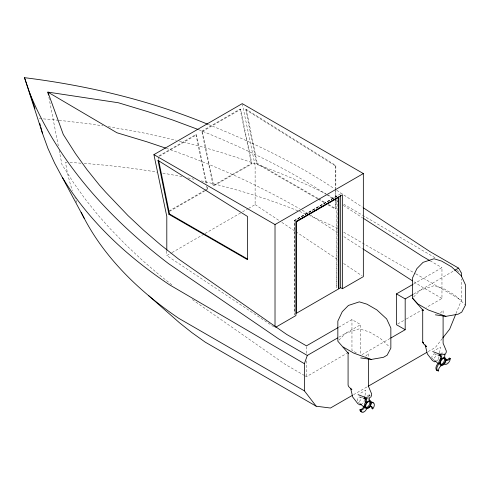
<?xml version="1.0" encoding="UTF-8"?>
<svg xmlns="http://www.w3.org/2000/svg" width="490" height="490" viewBox="0 0 490 490"><rect width="100%" height="100%" fill="white"/><g stroke="black" fill="none" stroke-linecap="round" stroke-linejoin="round"><path stroke-width="0.37" stroke-dasharray="2.45 1.84" d="M364.346 399.754L363.892 402.7L361.951 403.815M365.026 395.332L365.828 390.175L359.372 393.899M438.648 358.87L438.991 356.659M439.561 352.971L440.467 347.079L434.018 350.809M456 313.594L461.458 300.18L461.458 279.049M442.317 338.572L435.414 347.428L428.15 351.618M338.878 340.164L345.609 333.323L359.274 328.845L369.282 331.895L379.891 338.02L389.758 347.116M413.523 297.069L420.249 290.227L433.92 285.75L443.928 288.806L454.53 294.925L465.5 305.031M365.705 356.199L368.455 353.449L368.455 357.271M440.345 313.104L443.101 310.354L443.101 314.176M158.944 155.894L195.914 134.548L196.472 134.873L206.725 184.069M201.782 131.161L240.076 109.05L240.633 109.374L251.97 163.789L213.683 185.894L213.119 185.575L201.782 131.161L202.346 131.479L213.683 185.894M159.507 156.212L196.472 134.873M202.346 131.479L240.633 109.374M317.428 198.738L256.656 163.654L245.741 109.729L246.323 109.392L335.846 165.491L335.846 188.234M168.964 211.068L204.612 190.488M205.267 190.108L207.252 188.962L207.809 189.287L205.169 190.812M213.119 185.575L251.413 163.47L251.97 163.789M169.522 211.392L204.508 191.192M256.656 163.654L257.232 163.317L318.01 198.401M273.745 326.793L166.802 255.584L171.414 252.92M172.076 252.54L204.367 233.889M205.028 233.51L241.938 212.201M242.599 211.821L247.873 208.777M248.528 208.397L255.119 204.593L255.119 165.491L242.391 104.388M335.264 190.083L335.264 165.822L335.846 165.491M340.679 193.789L294.196 220.623L294.196 314.555L295.384 313.87M337.151 195.871L294.239 220.647L295.397 221.321M336.844 196.398L294.539 220.825L294.239 312.522L295.397 313.19M328 204.838L335.264 209.034L335.846 208.703L335.846 200.361M338.774 327.204L351.961 319.59L360.677 324.625L360.677 355.422M413.609 283.998L441.962 267.632L441.962 298.435L426.135 307.567M338.927 337.181L360.677 324.625M413.75 293.982L453.948 270.774M305.148 375.897L306.464 376.657L346.687 353.437M397.782 323.939L405.696 319.37M406.357 318.99L421.523 310.231M361.988 354.668L390.126 338.418M353.553 394.689L367.414 386.684M436.596 360.72L438.532 359.605M366.967 396.514A4.459 2.573 -60 0 1 369.252 394.775L370.152 394.683A4.3 2.481 -60 0 0 369.221 396.085M367.868 397.035A4.459 2.573 -60 0 1 370.146 395.289L371.046 395.203M39.145 118.5L58.414 120.252M59.155 120.326L90.154 123.921L102.961 125.856M108.235 126.653L141.126 132.41L176.296 140.256M179.193 140.967C207.148 147.698 234.624 156.304 261.642 166.122A572.571 330.572 0 0 1 325.997 193.85M166.324 148.335C212.452 164.291 257.201 184.405 299.531 208.722M435.053 353.982L436.461 354.49M360.377 397.102L362.49 397.856M208.44 124.521C252.105 142.143 295.029 162.404 334.223 188.65M198.903 129.789C242.991 147.564 286.24 168.046 325.997 194.248M302.128 210.198L307.971 213.524M434.973 257.716L363.421 215.747M456.827 270.333L460.796 272.624M430.104 260.79L441.962 267.632M318.671 198.787L325.936 202.982M328.576 204.508L335.846 208.703M318.09 199.118L325.354 203.313M337.8 228.787L335.815 227.642A481.737 278.13 0 0 0 309.686 215.661M343.747 232.223L415.171 273.457M415.832 273.837L461.458 300.18M441.962 298.435L420.855 286.246L413.156 281.285M356.316 352.91L351.961 350.393L351.961 319.59M369.252 394.775L370.146 395.289M304.486 375.518L285.358 364.474L192.19 299.494M327.975 194.946L333.886 198.413M343.729 204.189L362.759 215.361M245.741 109.729L335.264 165.822M326.64 194.659L333.053 198.793M335.619 200.441L337.543 201.684M343.312 205.402L362.557 217.799M310.538 215.177L337.475 232.53M343.888 236.664L362.49 248.644M336.777 190.334L362.343 207.135M255.119 204.593L279.312 220.696M281.854 222.393L295.225 231.292M295.862 231.721L337.243 259.271M343.606 263.51L362.067 275.803M171.8 284.776L159.238 274.841L142.431 260.398L126.634 245.6L110.226 228.781L98.086 215.171L85.566 199.559L74.211 183.762L61.936 164.505L59.18 150.326M434.091 360.07L432.376 358.619A2.677 1.544 -60 0 0 435.494 356.022A2.677 1.544 -60 0 0 433.552 354.221A2.677 1.544 -60 0 0 432.076 358.343M358.27 402.223L359.409 403.19M240.076 109.05L251.413 163.47M207.344 187.051L207.809 189.287M195.914 134.548L206.008 182.997M206.627 185.98L207.252 188.962M158.184 156.978L158.65 159.213M246.323 109.392L257.232 163.317M48.878 97.326L58.31 145.849M337.151 199.7L336.844 287.918L336.844 199.448M335.846 188.993L335.846 197.329M335.264 190.843L335.264 196.907M335.264 199.938L335.264 209.034M306.464 346.608L306.464 353.37M306.464 360.885L306.464 376.657M166.802 251.07L166.802 255.584M67.008 162.337A481.737 278.13 0 0 0 65.507 162.257A481.737 278.13 0 0 0 72.391 190.622M69.997 162.502A481.737 278.13 0 0 1 81.211 163.207M84.2 163.421A481.737 278.13 0 0 1 157.596 172.211M162.796 173.105A481.737 278.13 0 0 1 181.974 176.706M187.86 177.913A481.737 278.13 0 0 1 193.862 179.199M201.329 180.871A481.737 278.13 0 0 1 306.924 214.491M76.838 202.529A481.737 278.13 0 0 1 74.897 197.642M442.807 357.137A4.416 2.548 -60 0 1 443.56 357.063M441.557 353.982A4.459 2.573 -60 0 1 442.145 353.688M440.657 353.462A4.459 2.573 -60 0 1 443.236 353.382M447.205 362.655A4.459 2.573 -60 0 1 446.629 363.145M368.719 399.852A4.3 2.481 -60 0 1 368.799 397.108M363.286 411.288A4.459 2.573 -60 0 1 362.698 411.6M357.21 401.041A2.677 1.544 -60 0 1 359.035 397.231A2.677 1.544 -60 0 1 360.867 398.927A2.677 1.544 -60 0 1 358.092 401.855"/><path stroke-width="0.73" d="M445.63 359.703A4.3 2.481 -60 0 0 449.33 357.97L450.224 358.484L450.102 359.672A4.459 2.573 -60 0 1 447.523 363.66A4.459 2.573 -60 0 1 444.461 363.825M364.462 399.013L364.799 396.808M352.23 395.448L330.444 408.029L316.179 406.204L304.4 390.861L304.4 363.69L307.297 355.44L337.61 337.941M455.712 314.298L449.679 329.127L442.776 337.978M370.673 397.427L371.634 395.295L371.634 393.954L368.455 386.328L368.455 358.803M371.261 406.522A4.3 2.481 -60 0 1 371.818 408.372L372.719 408.893L373.49 407.766A4.459 2.573 -60 0 0 374.078 403.601A4.459 2.573 -60 0 0 371.34 402.915M441.337 365.626A4.3 2.481 -60 0 0 438.403 370.973L436.731 370.213A4.459 2.573 -60 0 1 436.143 366.728A4.459 2.573 -60 0 1 438.881 362.888A4.416 2.548 -60 0 1 440.443 358.864A4.3 2.481 -60 0 0 439.175 354.834L440.075 353.884M440.443 358.864L441.337 359.384A4.3 2.481 -60 0 0 440.069 355.354L440.969 354.405M166.802 250.317L166.802 216.482L153.915 154.632L242.232 103.641L363.341 173.558L363.341 276.648L342.424 288.726L340.679 287.722L338.896 288.751L338.896 196.876L295.978 221.658M158 160.383L247.524 216.482L247.524 259.694L168.915 214.308L158 160.383L158.582 160.052M168.915 214.308L169.497 213.971L247.444 258.977M153.915 154.632L275.019 224.555L363.341 173.558M275.674 327.265L295.936 315.56L295.936 221.633L342.424 194.793L342.424 288.726M338.112 327.583L306.464 345.86L286.711 334.45L178.538 259.008L160.585 244.816L143.784 230.374L127.988 215.582L105.485 191.964L99.439 185.147L86.92 169.54L75.564 153.744L63.29 134.487L47.867 92.102L118.28 102.735L148.237 111.787L172.713 120.007L198.205 129.501M396.465 293.896L405.181 298.931L405.181 329.727L396.465 324.699L396.465 293.896L412.948 284.378M405.181 298.931L413.088 294.361M454.61 270.394L458.56 268.11L461.458 273.01L461.458 276.783M390.781 338.045L405.181 329.727M368.076 386.304L426.827 352.384M361.308 404.189L360.015 404.936L357.835 403.674L352.714 397.041L350.662 388.472L351.881 389.721L348.672 386.622L348.078 385.171L348.078 352.292M435.953 361.093L434.661 361.841L432.48 360.579L427.354 353.945L425.302 345.377M435.359 314.825L445.888 316.35L458.138 314.2L461.77 312.106L465.5 305.031L465.5 284.904L461.304 275.833L451.498 266.799L441.613 261.09L433.987 258.763L423.078 262.34L416.88 268.636L412.488 277.995L412.488 298.122L423.317 310.648L422.717 309.196L422.717 342.075L423.317 343.527L426.521 346.632L425.1 344.923M360.714 357.921L371.249 359.446L383.492 357.296L387.131 355.195L390.855 348.127L390.855 328L386.659 318.929L376.853 309.894L366.973 304.186L359.341 301.858L348.433 305.435L342.24 311.732L337.843 321.091L337.843 341.218L348.672 353.743M84.286 218.43L54.617 163.103L47.904 148.311L42.495 133.409L24.5 77.671C87.245 85.474 149.199 100.15 207.754 124.24M436.731 370.213L438.403 370.973M165.602 148.09L146.884 141.806L116.932 132.759L47.867 92.102L48.443 95.085M437.87 354.993L440.688 356.003M363.194 398.107L366.005 399.117M445.888 316.35L428.382 310.023L417.78 303.898L412.488 298.122M371.249 359.446L353.743 353.119L343.135 346.994M432.725 351.551L441.588 354.901L445.281 354.35L446.274 352.2L446.274 350.858L443.101 343.233L443.101 315.707M358.08 394.646L366.943 397.996M458.56 268.11L430.091 251.67L363.623 207.981M429.448 260.404L422.202 256.227L363.194 218.209M439.175 354.834L440.069 355.354M438.881 362.888L439.775 363.409A4.459 2.573 -60 0 0 437.043 367.249A4.459 2.573 -60 0 0 437.631 370.734M307.297 355.44L278.822 339.007L168.664 263.718C109.968 219.042 57.906 162.362 29.823 93.339M304.4 363.69L169.601 284.855A572.571 330.572 0 0 1 121.006 247.315C98.502 226.919 78.271 203.834 62.616 177.741M366.085 397.923A4.459 2.573 -60 0 0 365.76 401.984L366.661 402.498A4.459 2.573 -60 0 1 367.39 397.715M360.891 410.063A4.3 2.481 -60 0 0 365.099 406.522L364.199 406.002A4.3 2.481 -60 0 1 359.997 409.548L360.891 410.063L361.02 411.104A4.459 2.573 -60 0 0 363.592 412.121A4.459 2.573 -60 0 0 366.661 408.746M359.997 409.548L360.119 410.589L361.02 411.104M304.4 390.861L178.752 318.322A481.737 278.13 0 0 1 81.181 212.237M316.179 406.204L205.188 342.124L191.927 332.655L179.524 322.806L148.556 295.593M363.127 249.061L412.513 280.874M434.661 360.554L438.085 363.458M359.979 403.674L363.972 407.055M423.672 343.214L422.717 342.075L423.58 343.178M24.5 77.671L34.986 108.419M39.77 123.425L40.352 125.563M40.743 126.99L42.495 133.409M158.736 160.8L169.497 213.971M340.679 195.314L340.679 287.722M275.019 224.555L275.019 326.873M444.21 357.259A4.416 2.548 -60 0 1 444.706 357.724M444.136 353.902A4.459 2.573 -60 0 1 444.461 357.577M450.224 358.484A4.3 2.481 -60 0 1 446.023 359.801M443.769 358.019A3.54 2.046 -60 0 1 443.769 362.104A3.54 2.046 -60 0 1 440.234 364.15M437.503 370.452A4.3 2.481 -60 0 1 437.515 369.987M444.896 363.849A4.459 2.573 -60 0 1 444.381 363.807M369.779 400.698A4.3 2.481 -60 0 1 369.889 397.114M369.527 400.379A4.416 2.548 -60 0 1 370.024 400.838M364.309 406.878A4.416 2.548 -60 0 1 365.76 401.984M369.779 406.939A4.3 2.481 -60 0 1 372.719 408.893M369.093 401.139A3.54 2.046 -60 0 1 369.093 405.224A3.54 2.046 -60 0 1 365.552 407.264M361.583 411.814A4.459 2.573 -60 0 1 360.119 410.589M371.028 402.168A4.459 2.573 -60 0 1 373.178 403.08M338.59 197.409L296.285 221.829L296.285 313.349L338.59 288.922L338.59 197.409M443.707 364.621A4.416 2.548 -60 0 0 445.11 357.78A4.416 2.548 -60 0 0 439.885 362.41A4.416 2.548 -60 0 0 443.707 364.621M443.548 364.021A3.54 2.046 -60 0 0 444.669 358.539A3.54 2.046 -60 0 0 440.486 362.251A3.54 2.046 -60 0 0 443.548 364.021M369.025 407.735A4.416 2.548 -60 0 0 370.428 400.894A4.416 2.548 -60 0 0 365.203 405.53A4.416 2.548 -60 0 0 369.025 407.735M368.866 407.135A3.54 2.046 -60 0 0 369.987 401.653A3.54 2.046 -60 0 0 365.803 405.365A3.54 2.046 -60 0 0 368.866 407.135"/></g></svg>
